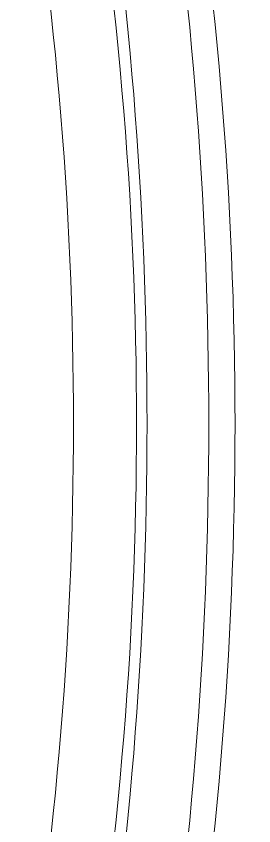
# Model space of a CAD drawing. Header units: inches. Extents: x 542787 to 543192, y 9574025 to 9574373.
# Drawn here: x 542828.34258 to 542828.35411, y 9574184.92559 to 9574184.96487 of the extents above; entities that cross this region are included whole.
import ezdxf

# ---------------------------------------------------------------- set-up
doc = ezdxf.new("R2010")
doc.units = ezdxf.units.IN
doc.header["$MEASUREMENT"] = 0
doc.layers.add('I-ARQ', color=8, linetype='Continuous')

msp = doc.modelspace()

# ---------------------------------------------------------------- linework, layer by layer
at = {"layer": 'I-ARQ', "lineweight": 5}
for points in [[(542828.350462, 9574184.912544), (542828.354107, 9574184.93409), (542828.354107, 9574184.956094), (542828.350462, 9574184.977639)], [(542828.345596, 9574184.91281), (542828.349362, 9574184.934166), (542828.349362, 9574184.956017), (542828.345596, 9574184.977373)], [(542828.349297, 9574184.912735), (542828.352799, 9574184.934163), (542828.352799, 9574184.956019), (542828.349297, 9574184.977449)], [(542828.342584, 9574184.913341), (542828.346287, 9574184.934346), (542828.346287, 9574184.955836), (542828.342584, 9574184.976842)], [(542828.346342, 9574184.913218), (542828.349792, 9574184.934327), (542828.349792, 9574184.955856), (542828.346342, 9574184.976966)]]:
    msp.add_open_spline(points, degree=3, dxfattribs=at)

doc.saveas('drawing.dxf')
